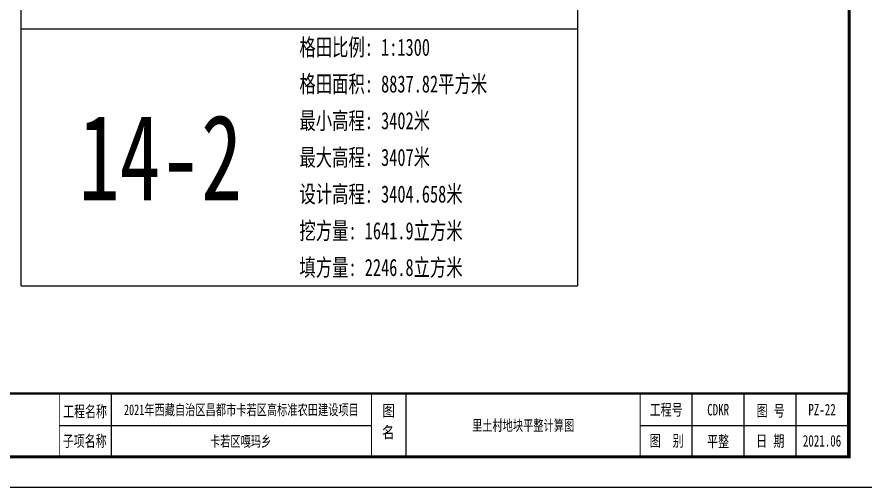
# Model space of a CAD drawing. Extents: x 4283 to 40403, y 1134 to 1764.
# Drawn here: x 12901 to 13099.2, y 1467.1 to 1576.9 of the extents above; entities that cross this region are included whole.
import ezdxf
from ezdxf.enums import TextEntityAlignment as Align

# ---------------------------------------------------------------- set-up
doc = ezdxf.new("R2010")
doc.units = 0
for name, color, linetype in [('PUB_TITLE', 4, 'Continuous'), ('S-MODIFY', 4, 'Continuous'), ('tdz_土方计算图', 7, 'Continuous'), ('华泽绵阳图框', 7, 'Continuous')]:
    doc.layers.add(name, color=color, linetype=linetype)
doc.styles.add('-宋体', font='', dxfattribs={"width": 0.8})
doc.styles.add('GLand', font='')
doc.styles.add('长仿宋', font='', dxfattribs={"width": 0.7, "height": 5})
doc.styles.get('-宋体').set_extended_font_data('SimSun')
doc.styles.get('GLand').set_extended_font_data('FangSong_GB2312')
doc.styles.get('长仿宋').set_extended_font_data('SimSun')

msp = doc.modelspace()

# ---------------------------------------------------------------- linework, layer by layer
msp.add_lwpolyline([(12901.99, 1514.09), (13031.99, 1514.09)])
at = {"layer": 'PUB_TITLE'}
msp.add_lwpolyline([(12682.53, 1467.09), (13102.53, 1467.09), (13102.53, 1764.09), (12682.53, 1764.09)], close=True, dxfattribs=at)
at = {"layer": 'PUB_TITLE', "color": 7, "const_width": 0.566}
msp.add_lwpolyline([(13095.46, 1474.16), (13095.46, 1756.99)], dxfattribs=at)
at = {"layer": 'PUB_TITLE', "color": 7, "const_width": 0.506}
msp.add_lwpolyline([(12700.21, 1474.16), (13095.23, 1474.16), (13095.24, 1488.92), (12700.21, 1488.92)], close=True, dxfattribs=at)
at = {"layer": 'S-MODIFY'}
msp.add_lwpolyline([(12682.53, 1467.09), (13102.53, 1467.09), (13102.53, 1764.09), (12682.53, 1764.09)], close=True, dxfattribs=at)
at = {"layer": 'tdz_土方计算图', "linetype": 'Continuous'}
for points in [[(12901.99, 1514.09), (12901.99, 1514.09), (12901.99, 1674.09), (12901.99, 1674.09)], [(13031.99, 1674.09), (13031.99, 1514.09)], [(12901.99, 1574.09), (13031.99, 1574.09)]]:
    msp.add_lwpolyline(points, dxfattribs=at)
at = {"layer": '华泽绵阳图框', "color": 7}
for p, q in [((12923.04, 1474.16), (12923.04, 1488.92)), ((12991.92, 1474.16), (12991.92, 1488.92)), ((13058.78, 1474.08), (13058.78, 1488.84)), ((13070.93, 1474.08), (13070.93, 1488.84)), ((13083.08, 1474.08), (13083.08, 1488.84)), ((12910.89, 1481.46), (12983.82, 1481.46)), ((13046.62, 1481.46), (13095.23, 1481.46))]:
    msp.add_line(p, q, dxfattribs=at)
at = {"layer": '华泽绵阳图框', "color": 7, "const_width": 0.707}
msp.add_lwpolyline([(12700.21, 1474.16), (13095.46, 1474.16), (13095.46, 1756.99), (12700.21, 1756.99)], close=True, dxfattribs=at)
at = {"layer": '华泽绵阳图框', "color": 7, "const_width": 0.506}
msp.add_lwpolyline([(12700.21, 1488.92), (13095.24, 1488.92)], dxfattribs=at)
at = {"layer": '华泽绵阳图框', "color": 7, "const_width": 0.203, "flags": 128}
for points in [[(12910.89, 1474.16), (12910.89, 1488.92)], [(12983.82, 1474.16), (12983.82, 1488.92)], [(13046.62, 1474.08), (13046.62, 1488.84)]]:
    msp.add_lwpolyline(points, dxfattribs=at)

# ---------------------------------------------------------------- texts
at = {"layer": 'tdz_土方计算图', "linetype": 'Continuous', "style": 'GLand', "width": 0.7}
for s, p in [('格田比例: 1:1300', (12966.99, 1569.81)), ('格田面积: 8837.82平方米', (12966.99, 1561.24)), ('最小高程: 3402米', (12966.99, 1552.66)), ('最大高程: 3407米', (12966.99, 1544.09)), ('设计高程: 3404.658米', (12966.99, 1535.52)), ('挖方量: 1641.9立方米', (12966.99, 1526.95)), ('填方量: 2246.8立方米', (12966.99, 1518.38))]:
    msp.add_text(s, height=4, dxfattribs=at).set_placement(p, align=Align.MIDDLE_LEFT)
at = {"layer": 'tdz_土方计算图', "color": 6, "linetype": 'Continuous', "style": 'GLand', "width": 0.7}
msp.add_text('14-2', height=20, dxfattribs=at).set_placement((12934.49, 1544.09), align=Align.MIDDLE_CENTER)
at = {"layer": '华泽绵阳图框', "style": '长仿宋', "width": 0.7}
for s, height, p in [('工程名称', 2.685, (12911.76, 1483.4)), ('工程号', 2.685, (13048.85, 1483.8)), ('图', 2.69, (13073.83, 1483.55)), ('号', 2.69, (13077.84, 1483.55)), ('子项名称', 2.685, (12911.68, 1476.49)), ('图', 2.69, (13048.87, 1476.56)), ('别', 2.69, (13054.21, 1476.56)), ('日', 2.69, (13073.74, 1476.5)), ('期', 2.69, (13077.75, 1476.5))]:
    msp.add_text(s, height=height, dxfattribs=at).set_placement(p)
for s, height, p in [('2021年西藏自治区昌都市卡若区高标准农田建设项目', 2.5, (12953.43, 1485.19)), ('CDKR', 2.685, (13064.85, 1485.15)), ('PZ-22', 2.685, (13089.13, 1485.17)), ('里土村地块平整计算图', 2.5, (13019.27, 1481.54)), ('卡若区嘎玛乡', 2.5, (12953.25, 1477.83)), ('平整', 2.685, (13064.82, 1477.79)), ('2021.06', 2.685, (13089.13, 1477.87))]:
    msp.add_text(s, height=height, dxfattribs=at).set_placement(p, align=Align.MIDDLE)
at = {"layer": '华泽绵阳图框', "color": 7, "style": '-宋体', "width": 0.8}
for s, p in [('图', (12986.37, 1483.55)), ('名', (12986.27, 1478.52))]:
    msp.add_text(s, height=2.69, dxfattribs=at).set_placement(p)

doc.saveas('drawing.dxf')
